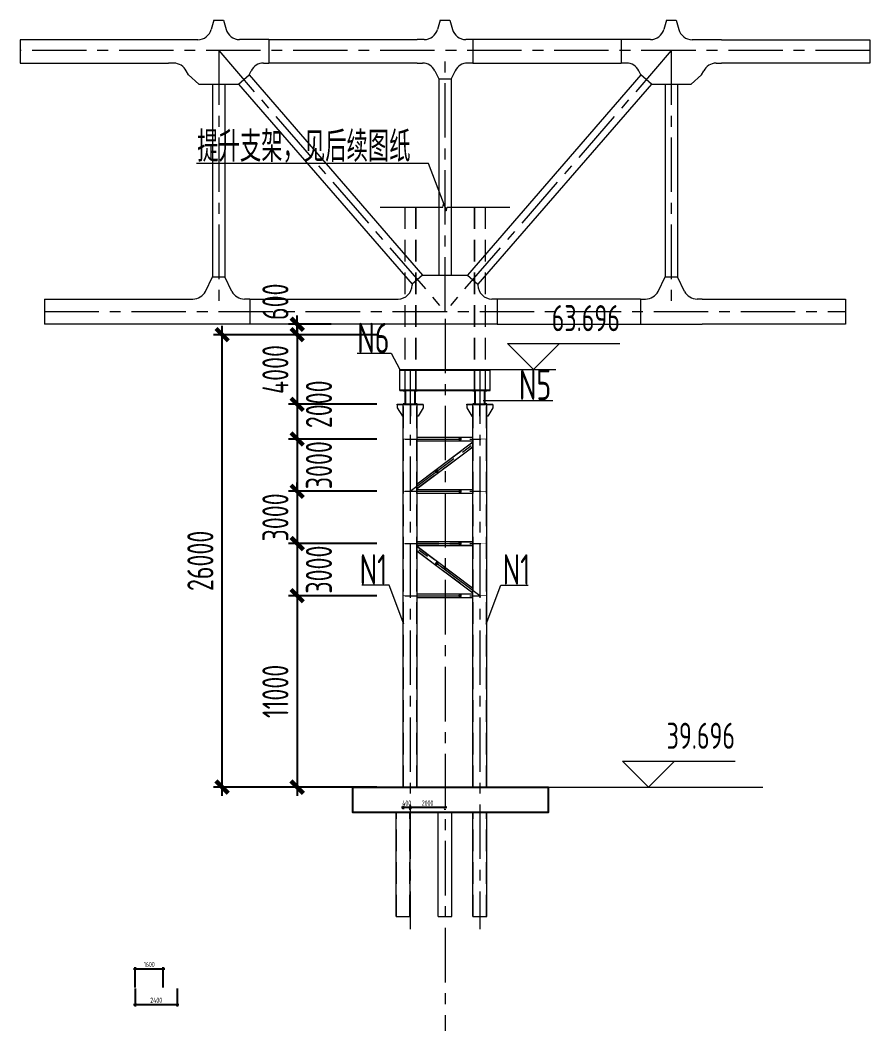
# Model space of a CAD drawing. Extents: x -2876908 to 633791, y -1383861 to 872234.
# Drawn here: x -1781226 to -1732423, y -1219583 to -1161508 of the extents above; entities that cross this region are included whole.
import ezdxf
from ezdxf.enums import TextEntityAlignment as Align

# ---------------------------------------------------------------- set-up
doc = ezdxf.new("R2010")
doc.units = 0
doc.header["$LTSCALE"] = 5
doc.header["$MEASUREMENT"] = 0
for name, pattern in [('CENTER', [2, 1.25, -0.25, 0.25, -0.25]), ('DASH', [0.35, 0.25, -0.1]), ('DASHED', [0.75, 0.5, -0.25])]:
    doc.linetypes.add(name, pattern=pattern)
doc.layers.get('0').update_dxf_attribs({"linetype": 'CONTINUOUS', "lineweight": 25})
doc.layers.get('DEFPOINTS').update_dxf_attribs({"color": 35, "linetype": 'CONTINUOUS', "lineweight": 13})
for name, color, linetype, lineweight in [('3中心线', 6, 'CENTER', 18), ('4虚线', 2, 'DASHED', 18), ('5标注', 3, 'CONTINUOUS', 15), ('7边界线', 8, 'CONTINUOUS', 15), ('8轮廓线', 4, 'CONTINUOUS', 15), ('DIM', 3, 'CONTINUOUS', 0), ('REIND', 1, 'CONTINUOUS', 0), ('THIN', 7, 'CONTINUOUS', 0)]:
    doc.layers.add(name, color=color, linetype=linetype, lineweight=lineweight)
doc.layers.add('XX', color=7, linetype='CONTINUOUS')
doc.styles.add('TSSD_Dimension', font='tssdeng.shx', dxfattribs={"width": 0.7, "bigfont": 'hztxt.shx'})
doc.styles.add('TSSD_NORM', font='tssdeng.shx', dxfattribs={"width": 0.7, "bigfont": 'hztxt.shx'})
doc.dimstyles.new('TSSD_100_100', dxfattribs={"dimtxt": 300, "dimasz": 100, "dimexe": 100, "dimexo": 250, "dimgap": 100, "dimtad": 1, "dimdec": 0, "dimzin": 0, "dimdsep": 46, "dimtxsty": 'TSSD_Dimension', "dimblk": 'ARCHTICK', "dimblk1": 'ARCHTICK', "dimblk2": 'ARCHTICK', "dimcen": 0, "dimdle": 100, "dimclrt": 7, "dimadec": 0, "dimazin": 0, "dimtfac": 1, "dimtdec": 0, "dimtix": 1, "dimtmove": 2, "dimatfit": 3, "dimfxl": 1, "dimtolj": 1, "dimtzin": 0, "dimarcsym": 0})

# ---------------------------------------------------------------- blocks, each defined once
blk = doc.blocks.new('LD')
at = {"layer": '3中心线', "ltscale": 500}
for p, q in [((-1150479, 4371), (-1199282, 4371)), ((-1187880, 4371), (-1174880, -10629)), ((-1187880, 4371), (-1187880, -10629)), ((-1174880, -10629), (-1174880, 4371)), ((-1161880, 4371), (-1174880, -10629)), ((-1161880, 4371), (-1161880, -10629)), ((-1197887, -10629), (-1151874, -10629))]:
    blk.add_line(p, q, dxfattribs=at)
at = {"layer": '8轮廓线'}
for p, q in [((-1188165, 6114), (-1188307, 5589)), ((-1188165, 6114), (-1187596, 6114)), ((-1187596, 6114), (-1187455, 5593)), ((-1175165, 6118), (-1175307, 5593)), ((-1175165, 6118), (-1174596, 6118)), ((-1174596, 6118), (-1174454, 5593)), ((-1162165, 6114), (-1162306, 5593)), ((-1162165, 6114), (-1161596, 6114)), ((-1161596, 6114), (-1161454, 5589)), ((-1189079, 4999), (-1199282, 4999)), ((-1199282, 4999), (-1199282, 3649)), ((-1185001, 5003), (-1186682, 5003)), ((-1185001, 5003), (-1176479, 5003)), ((-1185001, 5003), (-1185001, 3653)), ((-1176079, 5003), (-1176479, 5003)), ((-1173282, 5003), (-1173681, 5003)), ((-1164760, 5003), (-1173282, 5003)), ((-1173282, 5003), (-1173282, 3653)), ((-1163078, 5003), (-1164760, 5003)), ((-1164760, 5003), (-1164760, 3653)), ((-1159003, 4999), (-1160681, 4999)), ((-1159003, 4999), (-1150479, 4999)), ((-1150479, 4999), (-1150479, 3649)), ((-1199282, 3649), (-1190758, 3649)), ((-1190458, 3649), (-1190758, 3649)), ((-1185301, 3653), (-1185001, 3653)), ((-1176479, 3653), (-1185001, 3653)), ((-1176479, 3653), (-1176179, 3653)), ((-1173282, 3653), (-1173582, 3653)), ((-1173282, 3653), (-1164760, 3653)), ((-1164460, 3653), (-1164760, 3653)), ((-1159303, 3649), (-1159003, 3649)), ((-1150479, 3649), (-1159003, 3649)), ((-1189624, 2970), (-1189742, 3206)), ((-1189019, 2446), (-1189624, 2970)), ((-1186741, 2446), (-1186137, 2970)), ((-1186137, 2970), (-1186016, 3210)), ((-1186137, 2970), (-1176169, -8531)), ((-1175463, 3210), (-1175230, 2744)), ((-1174297, 3210), (-1174530, 2744)), ((-1163624, 2970), (-1173591, -8531)), ((-1163624, 2970), (-1163744, 3210)), ((-1163019, 2446), (-1163624, 2970)), ((-1160741, 2446), (-1160137, 2970)), ((-1160137, 2970), (-1160018, 3206)), ((-1189019, 2446), (-1186741, 2446)), ((-1188230, 2446), (-1188230, -8636)), ((-1187530, 2446), (-1187530, -8636)), ((-1186741, 2446), (-1176774, -9055)), ((-1175230, 2744), (-1175230, -8531)), ((-1175230, 2744), (-1174530, 2744)), ((-1174530, 2744), (-1174530, -8531)), ((-1163019, 2446), (-1172987, -9055)), ((-1163019, 2446), (-1160741, 2446)), ((-1162230, 2446), (-1162230, -8636)), ((-1161530, 2446), (-1161530, -8636)), ((-1188644, -9463), (-1188230, -8636)), ((-1188230, -8636), (-1187530, -8636)), ((-1187117, -9463), (-1187530, -8636)), ((-1176169, -8531), (-1176774, -9055)), ((-1176169, -8531), (-1173591, -8531)), ((-1173591, -8531), (-1172987, -9055)), ((-1162644, -9463), (-1162230, -8636)), ((-1162230, -8636), (-1161530, -8636)), ((-1161117, -9463), (-1161530, -8636)), ((-1176774, -9055), (-1176774, -9105)), ((-1172987, -9055), (-1172987, -9105)), ((-1197887, -9905), (-1197887, -11353)), ((-1197887, -9905), (-1189659, -9905)), ((-1189659, -9905), (-1189359, -9905)), ((-1186101, -9905), (-1186401, -9905)), ((-1186101, -9905), (-1186101, -11353)), ((-1186101, -9905), (-1177874, -9905)), ((-1177874, -9905), (-1177574, -9905)), ((-1171887, -9905), (-1172187, -9905)), ((-1171887, -9905), (-1171887, -11353)), ((-1163659, -9905), (-1171887, -9905)), ((-1163659, -9905), (-1163359, -9905)), ((-1163659, -9905), (-1163659, -11353)), ((-1160101, -9905), (-1160401, -9905)), ((-1160101, -9905), (-1151874, -9905)), ((-1151874, -9905), (-1151874, -11353)), ((-1186101, -11353), (-1197887, -11353)), ((-1171887, -11353), (-1186101, -11353)), ((-1171887, -11353), (-1160101, -11353)), ((-1151874, -11353), (-1160101, -11353))]:
    blk.add_line(p, q, dxfattribs=at)
for centre, start, end in [((-1189079, 5799), 270, 344.82495), ((-1186682, 5803), 195.17505, 270), ((-1176079, 5803), 270, 344.82495), ((-1173681, 5803), 195.17505, 270), ((-1163078, 5803), 270, 344.82495), ((-1160681, 5799), 195.17505, 270), ((-1190458, 2849), 26.56505, 90), ((-1185301, 2853), 90, 153.43495), ((-1176179, 2853), 26.56505, 90), ((-1173582, 2853), 90, 153.43495), ((-1164460, 2853), 26.56505, 90), ((-1159303, 2849), 90, 153.43495), ((-1177574, -9105), 269.99825, 0), ((-1172187, -9105), 180, 270.00175), ((-1189359, -9105), 270, 333.43495), ((-1186401, -9105), 206.56505, 270), ((-1163359, -9105), 270, 333.43495), ((-1160401, -9105), 206.56505, 270)]:
    blk.add_arc(centre, 800, start, end, dxfattribs=at)
blk = doc.blocks.new('_ArchTick')
at = {"color": 0, "linetype": 'ByBlock', "const_width": 0.5}
blk.add_lwpolyline([(-0.71, -0.71), (0.71, 0.71)], dxfattribs=at)
blk = doc.blocks.new('*D2659')
at = {"layer": 'DEFPOINTS', "color": 0, "transparency": 16777216}
for p in [(-1759489, -1179580), (-1765315, -1183580), (-1759489, -1183580)]:
    blk.add_point(p, dxfattribs=at)
at = {"layer": 'DIM', "color": 0, "lineweight": -2, "transparency": 16777216}
for p, q in [((-1765315, -1179080), (-1765315, -1184080)), ((-1760739, -1179580), (-1765815, -1179580)), ((-1760739, -1183580), (-1765815, -1183580))]:
    blk.add_line(p, q, dxfattribs=at)
at = {"layer": 'DIM', "color": 0, "lineweight": -2, "transparency": 16777216, "xscale": 500, "yscale": 500, "zscale": 500}
for p, rotation in [((-1765315, -1179580), 90), ((-1765315, -1183580), 270)]:
    blk.add_blockref('_ArchTick', p, dxfattribs=dict(at, rotation=rotation))
at = {"layer": 'DIM', "color": 7, "transparency": 16777216, "insert": (-1766565, -1181580), "char_height": 1500, "attachment_point": 5, "rotation": 90, "style": 'TSSD_Dimension'}
blk.add_mtext('\\A1;4000', dxfattribs=at)
blk = doc.blocks.new('*D2660')
at = {"layer": 'DEFPOINTS', "color": 0, "transparency": 16777216}
for p in [(-1759489, -1185580), (-1765315, -1188580), (-1759489, -1188580)]:
    blk.add_point(p, dxfattribs=at)
at = {"layer": 'DIM', "color": 0, "lineweight": -2, "transparency": 16777216}
for p, q in [((-1765315, -1185080), (-1765315, -1189080)), ((-1760739, -1185580), (-1765815, -1185580)), ((-1760739, -1188580), (-1765815, -1188580))]:
    blk.add_line(p, q, dxfattribs=at)
at = {"layer": 'DIM', "color": 0, "lineweight": -2, "transparency": 16777216, "xscale": 500, "yscale": 500, "zscale": 500}
for p, rotation in [((-1765315, -1185580), 90), ((-1765315, -1188580), 270)]:
    blk.add_blockref('_ArchTick', p, dxfattribs=dict(at, rotation=rotation))
at = {"layer": 'DIM', "color": 7, "transparency": 16777216, "insert": (-1764065, -1187080), "char_height": 1500, "attachment_point": 5, "rotation": 90, "style": 'TSSD_Dimension'}
blk.add_mtext('\\A1;3000', dxfattribs=at)
blk = doc.blocks.new('*D2661')
at = {"layer": 'DEFPOINTS', "color": 0, "transparency": 16777216}
for p in [(-1759489, -1188580), (-1765315, -1191580), (-1759489, -1191580)]:
    blk.add_point(p, dxfattribs=at)
at = {"layer": 'DIM', "color": 0, "lineweight": -2, "transparency": 16777216}
for p, q in [((-1765315, -1188580), (-1765315, -1188080)), ((-1760739, -1188580), (-1765815, -1188580)), ((-1765315, -1188580), (-1765315, -1191580)), ((-1760739, -1191580), (-1765815, -1191580)), ((-1765315, -1191580), (-1765315, -1192080))]:
    blk.add_line(p, q, dxfattribs=at)
at = {"layer": 'DIM', "color": 0, "lineweight": -2, "transparency": 16777216, "xscale": 500, "yscale": 500, "zscale": 500}
for p, rotation in [((-1765315, -1188580), 270), ((-1765315, -1191580), 90)]:
    blk.add_blockref('_ArchTick', p, dxfattribs=dict(at, rotation=rotation))
at = {"layer": 'DIM', "color": 7, "transparency": 16777216, "insert": (-1766565, -1190080), "char_height": 1500, "attachment_point": 5, "rotation": 90, "style": 'TSSD_Dimension'}
blk.add_mtext('\\A1;3000', dxfattribs=at)
blk = doc.blocks.new('*D2662')
at = {"layer": 'DEFPOINTS', "color": 0, "transparency": 16777216}
for p in [(-1759489, -1191580), (-1765315, -1194580), (-1759489, -1194580)]:
    blk.add_point(p, dxfattribs=at)
at = {"layer": 'DIM', "color": 0, "lineweight": -2, "transparency": 16777216}
for p, q in [((-1765315, -1191080), (-1765315, -1195080)), ((-1760739, -1191580), (-1765815, -1191580)), ((-1760739, -1194580), (-1765815, -1194580))]:
    blk.add_line(p, q, dxfattribs=at)
at = {"layer": 'DIM', "color": 0, "lineweight": -2, "transparency": 16777216, "xscale": 500, "yscale": 500, "zscale": 500}
for p, rotation in [((-1765315, -1191580), 90), ((-1765315, -1194580), 270)]:
    blk.add_blockref('_ArchTick', p, dxfattribs=dict(at, rotation=rotation))
at = {"layer": 'DIM', "color": 7, "transparency": 16777216, "insert": (-1764065, -1193080), "char_height": 1500, "attachment_point": 5, "rotation": 90, "style": 'TSSD_Dimension'}
blk.add_mtext('\\A1;3000', dxfattribs=at)
blk = doc.blocks.new('*D2663')
at = {"layer": 'DEFPOINTS', "color": 0, "transparency": 16777216}
for p in [(-1759489, -1194580), (-1765315, -1205580), (-1759489, -1205580)]:
    blk.add_point(p, dxfattribs=at)
at = {"layer": 'DIM', "color": 0, "lineweight": -2, "transparency": 16777216}
for p, q in [((-1760739, -1194580), (-1765815, -1194580)), ((-1765315, -1194080), (-1765315, -1206080)), ((-1760739, -1205580), (-1765815, -1205580))]:
    blk.add_line(p, q, dxfattribs=at)
at = {"layer": 'DIM', "color": 0, "lineweight": -2, "transparency": 16777216, "xscale": 500, "yscale": 500, "zscale": 500}
for p, rotation in [((-1765315, -1194580), 90), ((-1765315, -1205580), 270)]:
    blk.add_blockref('_ArchTick', p, dxfattribs=dict(at, rotation=rotation))
at = {"layer": 'DIM', "color": 7, "transparency": 16777216, "insert": (-1766565, -1200080), "char_height": 1500, "attachment_point": 5, "rotation": 90, "style": 'TSSD_Dimension'}
blk.add_mtext('\\A1;11000', dxfattribs=at)
blk = doc.blocks.new('*D2664')
at = {"layer": 'DEFPOINTS', "color": 0, "transparency": 16777216}
for p in [(-1765315, -1178980), (-1762122, -1178980), (-1762122, -1179580)]:
    blk.add_point(p, dxfattribs=at)
at = {"layer": 'DIM', "color": 0, "lineweight": -2, "transparency": 16777216}
for p, q in [((-1765315, -1178980), (-1765315, -1178480)), ((-1763372, -1178980), (-1765815, -1178980)), ((-1765315, -1179580), (-1765315, -1178980)), ((-1763372, -1179580), (-1765815, -1179580)), ((-1765315, -1179580), (-1765315, -1180080))]:
    blk.add_line(p, q, dxfattribs=at)
at = {"layer": 'DIM', "color": 0, "lineweight": -2, "transparency": 16777216, "xscale": 500, "yscale": 500, "zscale": 500}
for p, rotation in [((-1765315, -1178980), 270), ((-1765315, -1179580), 90)]:
    blk.add_blockref('_ArchTick', p, dxfattribs=dict(at, rotation=rotation))
at = {"layer": 'DIM', "color": 7, "transparency": 16777216, "insert": (-1766565, -1177689), "char_height": 1500, "attachment_point": 5, "rotation": 90, "style": 'TSSD_Dimension'}
blk.add_mtext('\\A1;600', dxfattribs=at)
blk = doc.blocks.new('*D2665')
at = {"layer": 'DEFPOINTS', "color": 0, "transparency": 16777216}
for p in [(-1769626, -1179580), (-1762122, -1179580), (-1762122, -1205579)]:
    blk.add_point(p, dxfattribs=at)
at = {"layer": 'DIM', "color": 0, "lineweight": -2, "transparency": 16777216}
for p, q in [((-1769626, -1206079), (-1769626, -1179080)), ((-1763372, -1179580), (-1770126, -1179580)), ((-1763372, -1205579), (-1770126, -1205579))]:
    blk.add_line(p, q, dxfattribs=at)
at = {"layer": 'DIM', "color": 0, "lineweight": -2, "transparency": 16777216, "xscale": 500, "yscale": 500, "zscale": 500}
for p, rotation in [((-1769626, -1179580), 90), ((-1769626, -1205579), 270)]:
    blk.add_blockref('_ArchTick', p, dxfattribs=dict(at, rotation=rotation))
at = {"layer": 'DIM', "color": 7, "transparency": 16777216, "insert": (-1770876, -1192579), "char_height": 1500, "attachment_point": 5, "rotation": 90, "style": 'TSSD_Dimension'}
blk.add_mtext('\\A1;26000', dxfattribs=at)
blk = doc.blocks.new('*D2657')
at = {"layer": 'DEFPOINTS', "color": 0, "transparency": 16777216}
for p in [(-1759489, -1183580), (-1765315, -1185580), (-1759489, -1185580)]:
    blk.add_point(p, dxfattribs=at)
at = {"layer": 'DIM', "color": 0, "lineweight": -2, "transparency": 16777216}
for p, q in [((-1765315, -1183080), (-1765315, -1186080)), ((-1760739, -1183580), (-1765815, -1183580)), ((-1760739, -1185580), (-1765815, -1185580))]:
    blk.add_line(p, q, dxfattribs=at)
at = {"layer": 'DIM', "color": 0, "lineweight": -2, "transparency": 16777216, "xscale": 500, "yscale": 500, "zscale": 500}
for p, rotation in [((-1765315, -1183580), 90), ((-1765315, -1185580), 270)]:
    blk.add_blockref('_ArchTick', p, dxfattribs=dict(at, rotation=rotation))
at = {"layer": 'DIM', "color": 7, "transparency": 16777216, "insert": (-1764065, -1183580), "char_height": 1500, "attachment_point": 5, "rotation": 90, "style": 'TSSD_Dimension'}
blk.add_mtext('\\A1;2000', dxfattribs=at)
blk = doc.blocks.new('*D2670')
at = {"layer": 'DEFPOINTS', "color": 0, "transparency": 16777216}
for p in [(-1758824, -1206633), (-1758824, -1206747), (-1756824, -1206633)]:
    blk.add_point(p, dxfattribs=at)
at = {"layer": 'DIM', "color": 0, "lineweight": -2, "transparency": 16777216}
for p, q in [((-1756724, -1206747), (-1758924, -1206747)), ((-1758824, -1206883), (-1758824, -1206847)), ((-1756824, -1206883), (-1756824, -1206847))]:
    blk.add_line(p, q, dxfattribs=at)
at = {"layer": 'DIM', "color": 0, "lineweight": -2, "transparency": 16777216, "xscale": 100, "yscale": 100, "zscale": 100, "rotation": 180}
blk.add_blockref('_ArchTick', (-1758824, -1206747), dxfattribs=at)
at = {"layer": 'DIM', "color": 0, "lineweight": -2, "transparency": 16777216, "xscale": 100, "yscale": 100, "zscale": 100}
blk.add_blockref('_ArchTick', (-1756824, -1206747), dxfattribs=at)
at = {"layer": 'DIM', "color": 7, "transparency": 16777216, "insert": (-1757824, -1206497), "char_height": 300, "attachment_point": 5, "style": 'TSSD_Dimension'}
blk.add_mtext('\\A1;2000', dxfattribs=at)
blk = doc.blocks.new('*D2671')
at = {"layer": 'DEFPOINTS', "color": 0, "transparency": 16777216}
for p in [(-1759224, -1206413), (-1759224, -1206747), (-1758824, -1206413)]:
    blk.add_point(p, dxfattribs=at)
at = {"layer": 'DIM', "color": 0, "lineweight": -2, "transparency": 16777216}
for p, q in [((-1759224, -1206747), (-1759324, -1206747)), ((-1759224, -1206663), (-1759224, -1206847)), ((-1758824, -1206747), (-1759224, -1206747)), ((-1758824, -1206663), (-1758824, -1206847)), ((-1758824, -1206747), (-1758724, -1206747))]:
    blk.add_line(p, q, dxfattribs=at)
at = {"layer": 'DIM', "color": 0, "lineweight": -2, "transparency": 16777216, "xscale": 100, "yscale": 100, "zscale": 100}
blk.add_blockref('_ArchTick', (-1759224, -1206747), dxfattribs=at)
at = {"layer": 'DIM', "color": 0, "lineweight": -2, "transparency": 16777216, "xscale": 100, "yscale": 100, "zscale": 100, "rotation": 180}
blk.add_blockref('_ArchTick', (-1758824, -1206747), dxfattribs=at)
at = {"layer": 'DIM', "color": 7, "transparency": 16777216, "insert": (-1759024, -1206497), "char_height": 300, "attachment_point": 5, "style": 'TSSD_Dimension'}
blk.add_mtext('\\A1;400', dxfattribs=at)
blk = doc.blocks.new('*D2673')
at = {"layer": 'DEFPOINTS', "color": 0, "transparency": 16777216}
for p in [(-1774613, -1216894), (-1772213, -1216894), (-1772213, -1218078)]:
    blk.add_point(p, dxfattribs=at)
at = {"layer": 'DIM', "color": 0, "lineweight": -2, "transparency": 16777216}
for p, q in [((-1774613, -1217144), (-1774613, -1218178)), ((-1772213, -1217144), (-1772213, -1218178)), ((-1774713, -1218078), (-1772113, -1218078))]:
    blk.add_line(p, q, dxfattribs=at)
at = {"layer": 'DIM', "color": 0, "lineweight": -2, "transparency": 16777216, "xscale": 100, "yscale": 100, "zscale": 100, "rotation": 180}
blk.add_blockref('_ArchTick', (-1774613, -1218078), dxfattribs=at)
at = {"layer": 'DIM', "color": 0, "lineweight": -2, "transparency": 16777216, "xscale": 100, "yscale": 100, "zscale": 100}
blk.add_blockref('_ArchTick', (-1772213, -1218078), dxfattribs=at)
at = {"layer": 'DIM', "color": 7, "transparency": 16777216, "insert": (-1773413, -1217828), "char_height": 300, "attachment_point": 5, "style": 'TSSD_Dimension'}
blk.add_mtext('\\A1;2400', dxfattribs=at)
blk = doc.blocks.new('*D2676')
at = {"layer": 'DEFPOINTS', "color": 0, "transparency": 16777216}
for p in [(-1773013, -1216021), (-1774613, -1217353), (-1773013, -1217353)]:
    blk.add_point(p, dxfattribs=at)
at = {"layer": 'DIM', "color": 0, "lineweight": -2, "transparency": 16777216}
for p, q in [((-1774713, -1216021), (-1772913, -1216021)), ((-1774613, -1217103), (-1774613, -1215921)), ((-1773013, -1217103), (-1773013, -1215921))]:
    blk.add_line(p, q, dxfattribs=at)
at = {"layer": 'DIM', "color": 0, "lineweight": -2, "transparency": 16777216, "xscale": 100, "yscale": 100, "zscale": 100, "rotation": 180}
blk.add_blockref('_ArchTick', (-1774613, -1216021), dxfattribs=at)
at = {"layer": 'DIM', "color": 0, "lineweight": -2, "transparency": 16777216, "xscale": 100, "yscale": 100, "zscale": 100}
blk.add_blockref('_ArchTick', (-1773013, -1216021), dxfattribs=at)
at = {"layer": 'DIM', "color": 7, "transparency": 16777216, "insert": (-1773813, -1215771), "char_height": 300, "attachment_point": 5, "style": 'TSSD_Dimension'}
blk.add_mtext('\\A1;1600', dxfattribs=at)

msp = doc.modelspace()

# ---------------------------------------------------------------- linework, layer by layer
at = {"layer": '3中心线', "ltscale": 500}
for p, q in [((-1756824.051, -1178675.587), (-1756824.051, -1219582.686)), ((-1758824.051, -1181579.587), (-1758824.051, -1213748.566)), ((-1754824.051, -1181579.587), (-1754824.051, -1213748.566)), ((-1759139.051, -1185579.587), (-1754509.051, -1185579.587)), ((-1758824.051, -1188579.587), (-1754824.051, -1185579.587)), ((-1759139.051, -1188579.587), (-1754509.051, -1188579.587)), ((-1759139.051, -1191579.587), (-1754509.051, -1191579.587)), ((-1754824.051, -1194579.587), (-1758824.051, -1191579.587)), ((-1759139.051, -1194579.587), (-1754509.051, -1194579.587))]:
    msp.add_line(p, q, dxfattribs=at)
at = {"layer": '4虚线', "ltscale": 500}
for p, q in [((-1759139.051, -1172251.44), (-1759139.051, -1182779.587)), ((-1759129.051, -1172251.44), (-1759129.051, -1182779.587)), ((-1758519.051, -1172251.44), (-1758519.051, -1182779.587)), ((-1758509.051, -1172251.44), (-1758509.051, -1182779.587)), ((-1755139.051, -1172251.44), (-1755139.051, -1182749.587)), ((-1755129.051, -1172251.44), (-1755129.051, -1182749.587)), ((-1754519.051, -1172251.44), (-1754519.051, -1182749.587)), ((-1754509.051, -1172251.44), (-1754509.051, -1182749.587)), ((-1759212.051, -1205579.269), (-1759212.051, -1183609.587)), ((-1758436.051, -1205579.269), (-1758436.051, -1183609.587)), ((-1755212.051, -1205579.269), (-1755212.051, -1183609.587)), ((-1754436.051, -1205579.269), (-1754436.051, -1183609.587)), ((-1758424.051, -1185476.087), (-1755224.051, -1185476.087)), ((-1758424.051, -1185683.087), (-1755224.051, -1185683.087)), ((-1758424.051, -1188150.212), (-1755224.051, -1185750.212)), ((-1758424.051, -1188408.962), (-1755224.051, -1186008.962)), ((-1758424.051, -1188476.087), (-1755224.051, -1188476.087)), ((-1758424.051, -1188683.087), (-1755224.051, -1188683.087)), ((-1758424.051, -1191476.087), (-1755224.051, -1191476.087)), ((-1758424.051, -1191683.087), (-1755224.051, -1191683.087)), ((-1758424.051, -1191750.212), (-1755224.051, -1194150.212)), ((-1758424.051, -1192008.962), (-1755224.051, -1194408.962)), ((-1758424.051, -1194476.087), (-1755224.051, -1194476.087)), ((-1758424.051, -1194683.087), (-1755224.051, -1194683.087)), ((-1759612.051, -1213019.925), (-1759612.051, -1207033.58)), ((-1758836.051, -1213019.925), (-1758836.051, -1207033.58)), ((-1757212.051, -1213019.925), (-1757212.051, -1207033.58)), ((-1756436.051, -1213019.925), (-1756436.051, -1207033.58)), ((-1755212.051, -1213019.925), (-1755212.051, -1207033.58)), ((-1754436.051, -1213019.925), (-1754436.051, -1207033.58))]:
    msp.add_line(p, q, dxfattribs=at)
at = {"layer": '5标注'}
for p, q in [((-1757779.37, -1169734.393), (-1771108.621, -1169734.393)), ((-1756824.051, -1172251.44), (-1757779.37, -1169734.393)), ((-1761865.382, -1180650.201), (-1759921.339, -1180650.201)), ((-1759921.339, -1180650.201), (-1759424.051, -1181579.587)), ((-1754624.051, -1183367.464), (-1750621.62, -1183367.464)), ((-1754464.051, -1196214.842), (-1753616.956, -1193983.207)), ((-1753616.956, -1193983.207), (-1752048.879, -1193983.207))]:
    msp.add_line(p, q, dxfattribs=at)
at = {"layer": '5标注', "linetype": 'DASH', "ltscale": 100, "const_width": 30, "flags": 128}
for points in [[(-1759224.051, -1185579.587), (-1758424.051, -1185579.587)], [(-1755224.051, -1185579.587), (-1754424.051, -1185579.587)], [(-1759224.051, -1188579.587), (-1758424.051, -1188579.587)], [(-1755224.051, -1188579.587), (-1754424.051, -1188579.587)], [(-1759224.051, -1191579.587), (-1758424.051, -1191579.587)], [(-1755224.051, -1191579.587), (-1754424.051, -1191579.587)], [(-1759224.051, -1194579.587), (-1758424.051, -1194579.587)], [(-1755224.051, -1194579.587), (-1754424.051, -1194579.587)]]:
    msp.add_lwpolyline(points, dxfattribs=at)
at = {"layer": '5标注'}
msp.add_lwpolyline([(-1759184.051, -1196214.842), (-1760031.146, -1193983.207), (-1761599.223, -1193983.207)], dxfattribs=at)
at = {"layer": '7边界线'}
msp.add_line((-1768177.845, -1205579.587), (-1738558.343, -1205579.587), dxfattribs=at)
at = {"layer": '8轮廓线'}
for p, q in [((-1759424.051, -1182779.587), (-1759424.051, -1181579.587)), ((-1759424.051, -1181579.587), (-1754224.051, -1181579.587)), ((-1759424.051, -1181609.587), (-1754224.051, -1181609.587)), ((-1754224.051, -1182779.587), (-1754224.051, -1181579.587)), ((-1759424.051, -1182749.587), (-1754224.051, -1182749.587)), ((-1759424.051, -1182779.587), (-1754224.051, -1182779.587)), ((-1759574.051, -1183609.587), (-1759574.051, -1183579.587)), ((-1759574.051, -1183579.587), (-1758074.051, -1183579.587)), ((-1758074.051, -1183609.587), (-1759574.051, -1183609.587)), ((-1759574.051, -1183609.587), (-1759574.051, -1183779.587)), ((-1759574.051, -1183779.587), (-1759274.051, -1184259.587)), ((-1759224.051, -1205579.269), (-1759224.051, -1183609.587)), ((-1758834.051, -1183609.587), (-1758834.051, -1184259.587)), ((-1758814.051, -1183609.587), (-1758814.051, -1184259.587)), ((-1758424.051, -1205579.269), (-1758424.051, -1183609.587)), ((-1758074.051, -1183779.587), (-1758358.347, -1184259.587)), ((-1758074.051, -1183609.587), (-1758074.051, -1183579.587)), ((-1758074.051, -1183609.587), (-1758074.051, -1183779.587)), ((-1755574.051, -1183609.587), (-1755574.051, -1183579.587)), ((-1755574.051, -1183579.587), (-1754074.051, -1183579.587)), ((-1754074.051, -1183609.587), (-1755574.051, -1183609.587)), ((-1755574.051, -1183609.587), (-1755574.051, -1183779.587)), ((-1755574.051, -1183779.587), (-1755274.051, -1184259.587)), ((-1755224.051, -1205579.269), (-1755224.051, -1183609.587)), ((-1754834.051, -1183609.587), (-1754834.051, -1184259.587)), ((-1754814.051, -1183609.587), (-1754814.051, -1184259.587)), ((-1754424.051, -1205579.269), (-1754424.051, -1183609.587)), ((-1754074.051, -1183779.587), (-1754358.347, -1184259.587)), ((-1754074.051, -1183609.587), (-1754074.051, -1183579.587)), ((-1754074.051, -1183609.587), (-1754074.051, -1183779.587)), ((-1759274.051, -1184259.587), (-1759224.051, -1184259.587)), ((-1758814.051, -1184259.587), (-1758834.051, -1184259.587)), ((-1758358.347, -1184259.587), (-1758424.051, -1184259.587)), ((-1755274.051, -1184259.587), (-1755224.051, -1184259.587)), ((-1754814.051, -1184259.587), (-1754834.051, -1184259.587)), ((-1754358.347, -1184259.587), (-1754424.051, -1184259.587)), ((-1758424.051, -1185470.087), (-1755224.051, -1185470.087)), ((-1758424.051, -1185689.087), (-1755224.051, -1185689.087)), ((-1758424.051, -1188142.712), (-1755224.051, -1185742.712)), ((-1758424.051, -1188416.462), (-1755224.051, -1186016.462)), ((-1758424.051, -1188470.087), (-1755224.051, -1188470.087)), ((-1758424.051, -1188689.087), (-1755224.051, -1188689.087)), ((-1758424.051, -1191470.087), (-1755224.051, -1191470.087)), ((-1758424.051, -1191689.087), (-1755224.051, -1191689.087)), ((-1758424.051, -1191742.712), (-1755224.051, -1194142.712)), ((-1758424.051, -1192016.462), (-1755224.051, -1194416.462)), ((-1758424.051, -1194470.087), (-1755224.051, -1194470.087)), ((-1758424.051, -1194689.087), (-1755224.051, -1194689.087)), ((-1759624.051, -1213019.925), (-1759624.051, -1207033.58)), ((-1758824.051, -1213019.925), (-1758824.051, -1207033.58)), ((-1757224.051, -1213019.925), (-1757224.051, -1207033.58)), ((-1756424.051, -1213019.925), (-1756424.051, -1207033.58)), ((-1755224.051, -1213019.925), (-1755224.051, -1207033.58)), ((-1754424.051, -1213019.925), (-1754424.051, -1207033.58)), ((-1759624.051, -1213019.925), (-1758824.051, -1213019.925)), ((-1757224.051, -1213019.925), (-1756424.051, -1213019.925)), ((-1755224.051, -1213019.925), (-1754424.051, -1213019.925))]:
    msp.add_line(p, q, dxfattribs=at)
for points in [[(-1759224.051, -1183579.587), (-1758424.051, -1183579.587), (-1758424.051, -1183555.587), (-1758524.051, -1183555.587), (-1758524.051, -1182803.587), (-1758424.051, -1182803.587), (-1758424.051, -1182779.587), (-1759224.051, -1182779.587), (-1759224.051, -1182803.587), (-1759124.051, -1182803.587), (-1759124.051, -1183555.587), (-1759224.051, -1183555.587)], [(-1759100.051, -1183555.587), (-1758548.051, -1183555.587), (-1758548.051, -1182803.587), (-1759100.051, -1182803.587)], [(-1755224.051, -1183579.587), (-1754424.051, -1183579.587), (-1754424.051, -1183555.587), (-1754524.051, -1183555.587), (-1754524.051, -1182803.587), (-1754424.051, -1182803.587), (-1754424.051, -1182779.587), (-1755224.051, -1182779.587), (-1755224.051, -1182803.587), (-1755124.051, -1182803.587), (-1755124.051, -1183555.587), (-1755224.051, -1183555.587)], [(-1755100.051, -1183555.587), (-1754548.051, -1183555.587), (-1754548.051, -1182803.587), (-1755100.051, -1182803.587)]]:
    msp.add_lwpolyline(points, close=True, dxfattribs=at)
at = {"layer": 'REIND', "const_width": 100}
for points in [[(-1756009.3, -1185579.587, 1), (-1755909.3, -1185579.587, 1)], [(-1757345.256, -1187432.99, 1), (-1757245.256, -1187432.99, 1)], [(-1756009.3, -1188579.587, 1), (-1755909.3, -1188579.587, 1)], [(-1756009.3, -1191579.587, 1), (-1755909.3, -1191579.587, 1)], [(-1757345.256, -1192726.184, 1), (-1757245.256, -1192726.184, 1)], [(-1756009.3, -1194579.587, 1), (-1755909.3, -1194579.587, 1)]]:
    msp.add_lwpolyline(points, format="xyb", close=True, dxfattribs=at)
at = {"layer": 'THIN'}
for p, q in [((-1751742.652, -1181579.587), (-1753242.652, -1180079.587)), ((-1753242.652, -1180079.587), (-1750242.652, -1180079.587)), ((-1751742.652, -1181579.587), (-1750242.652, -1180079.587)), ((-1750242.652, -1180079.587), (-1746776.306, -1180079.587)), ((-1754622.018, -1181579.587), (-1750450.577, -1181579.587)), ((-1745131.165, -1205579.587), (-1746631.165, -1204079.587)), ((-1746631.165, -1204079.587), (-1743631.165, -1204079.587)), ((-1745131.165, -1205579.587), (-1743631.165, -1204079.587)), ((-1743631.165, -1204079.587), (-1740164.819, -1204079.587)), ((-1747612.564, -1205579.587), (-1743631.165, -1205579.587))]:
    msp.add_line(p, q, dxfattribs=at)
at = {"layer": 'THIN', "flags": 128}
msp.add_lwpolyline([(-1760550.684, -1172251.44), (-1756954.051, -1172251.44), (-1756884.051, -1172031.44), (-1756764.051, -1172471.44), (-1756694.051, -1172251.44), (-1753097.419, -1172251.44)], dxfattribs=at)
at = {"layer": 'XX'}
msp.add_lwpolyline([(-1762122.29, -1205579.269), (-1750900.423, -1205579.269), (-1750900.423, -1207033.58), (-1762122.29, -1207033.58)], close=True, dxfattribs=at)

# ---------------------------------------------------------------- block references
at = {"layer": '5标注'}
msp.add_blockref('LD', (-581943.747, -1167626.183), dxfattribs=at)

# ---------------------------------------------------------------- texts
at = {"layer": '5标注', "color": 7, "char_height": 1750, "style": 'TSSD_NORM'}
for s, insert, attachment_point in [('提升支架，见后续图纸', (-1758804.977, -1169701.893), 9), ('N6', (-1761865.382, -1180650.201), 7), ('N5', (-1752578.126, -1183334.964), 7), ('N1', (-1760138.646, -1193950.707), 9), ('N1', (-1753509.456, -1193950.707), 7)]:
    msp.add_mtext(s, dxfattribs=dict(at, insert=insert, attachment_point=attachment_point))
at = {"layer": 'DIM', "color": 7, "style": 'TSSD_Dimension', "width": 0.7}
for s, p in [('63.696', (-1746776.306, -1179829.587)), ('39.696', (-1740164.819, -1203829.587))]:
    msp.add_text(s, height=1500, dxfattribs=at).set_placement(p, align=Align.BOTTOM_RIGHT)

# ---------------------------------------------------------------- dimensions: what is measured, and where the dimension line sits
at = {"layer": 'DIM'}
for base, p1, p2, picture, middle in [((-1765314.909, -1178979.587), (-1762122.29, -1179579.587), (-1762122.29, -1178979.587), '*D2664', (-1766564.909, -1177689.202)), ((-1765314.909, -1185579.587), (-1759489.051, -1183579.587), (-1759489.051, -1185579.587), '*D2657', (-1764064.909, -1183579.587)), ((-1765314.909, -1188579.587), (-1759489.051, -1185579.587), (-1759489.051, -1188579.587), '*D2660', (-1764064.909, -1187079.587)), ((-1765314.909, -1194579.587), (-1759489.051, -1191579.587), (-1759489.051, -1194579.587), '*D2662', (-1764064.909, -1193079.587))]:
    dim = msp.add_linear_dim(base=base, p1=p1, p2=p2, angle=90, dimstyle='TSSD_100_100', override={"dimtxt": 1500, "dimasz": 500, "dimexe": 500, "dimexo": 1250, "dimgap": 500, "dimdle": 500}, dxfattribs=at)
    dim.commit()
    dim.dimension.update_dxf_attribs({"geometry": picture, "text_midpoint": middle, "dimtype": 160})
for base, p1, p2, picture, middle in [((-1769625.84, -1179579.587), (-1762122.29, -1205579.269), (-1762122.29, -1179579.587), '*D2665', (-1770875.84, -1192579.428)), ((-1765314.909, -1183579.587), (-1759489.051, -1179579.587), (-1759489.051, -1183579.587), '*D2659', (-1766564.909, -1181579.587)), ((-1765314.909, -1191579.587), (-1759489.051, -1188579.587), (-1759489.051, -1191579.587), '*D2661', (-1766564.909, -1190079.587)), ((-1765314.909, -1205579.587), (-1759489.051, -1194579.587), (-1759489.051, -1205579.587), '*D2663', (-1766564.909, -1200079.587))]:
    dim = msp.add_linear_dim(base=base, p1=p1, p2=p2, angle=90, dimstyle='TSSD_100_100', override={"dimtxt": 1500, "dimasz": 500, "dimexe": 500, "dimexo": 1250, "dimgap": 500, "dimdle": 500}, dxfattribs=at)
    dim.commit()
    dim.dimension.update_dxf_attribs({"geometry": picture, "text_midpoint": middle})
for base, p1, p2, picture, middle in [((-1759224.051, -1206746.917), (-1758824.051, -1206412.899), (-1759224.051, -1206412.899), '*D2671', (-1759024.051, -1206496.917)), ((-1758824.051, -1206746.917), (-1756824.051, -1206632.659), (-1758824.051, -1206632.659), '*D2670', (-1757824.051, -1206496.917)), ((-1773012.711, -1216020.86), (-1774612.711, -1217353.291), (-1773012.711, -1217353.291), '*D2676', (-1773812.711, -1215770.86)), ((-1772212.711, -1218077.883), (-1774612.711, -1216894.263), (-1772212.711, -1216894.263), '*D2673', (-1773412.711, -1217827.883))]:
    dim = msp.add_linear_dim(base=base, p1=p1, p2=p2, dimstyle='TSSD_100_100', dxfattribs=at)
    dim.commit()
    dim.dimension.update_dxf_attribs({"geometry": picture, "text_midpoint": middle})

doc.saveas('drawing.dxf')
